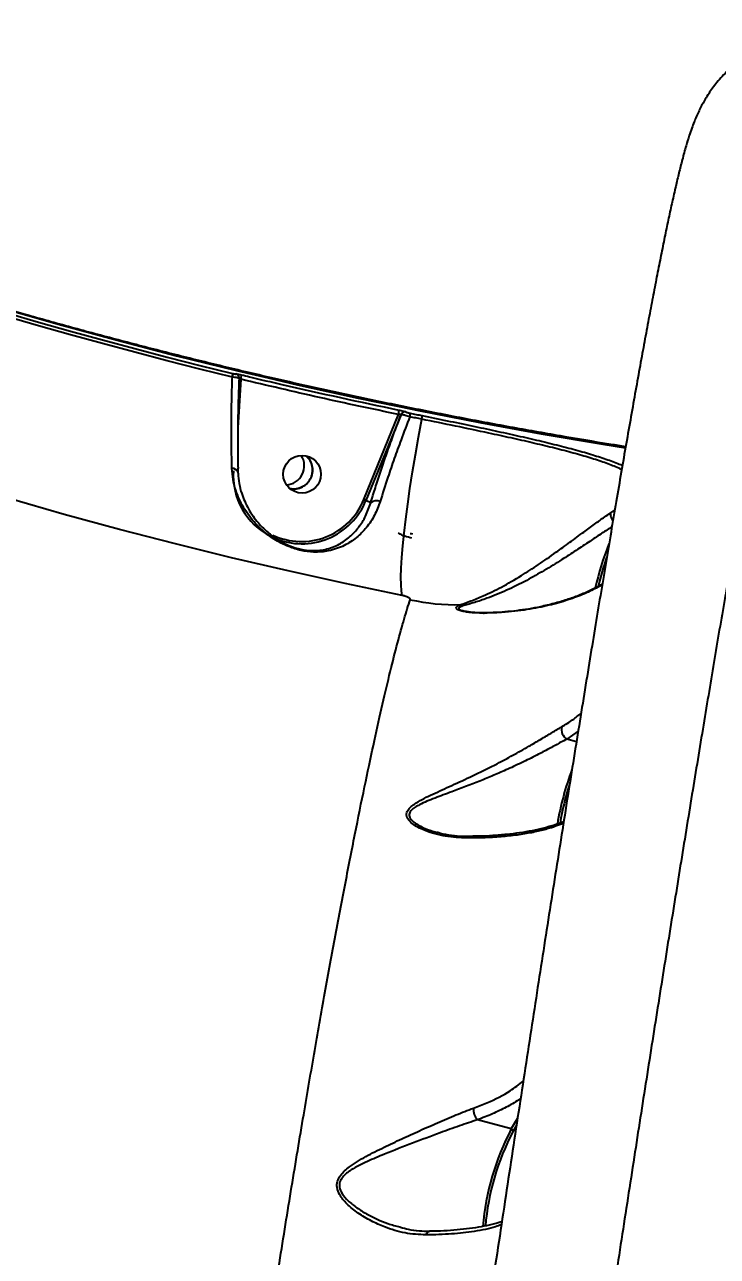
# Model space of a CAD drawing. Header units: millimetres. Extents: x -4153 to 4002, y -5023 to 3197.
# Drawn here: x 325.2 to 489.7, y -1883.7 to -1591.1 of the extents above; entities that cross this region are included whole.
import ezdxf

# ---------------------------------------------------------------- set-up
doc = ezdxf.new("R2010")
doc.units = ezdxf.units.MM
for name, color, linetype in [('DIKOM_ОБЪЕКТ', 7, 'Continuous'), ('DIKOM_РАЗМЕР_ЗОНА', 7, 'Continuous'), ('DIKOM_РАЗМЕР_ОБЪЕКТА', 7, 'Continuous')]:
    doc.layers.add(name, color=color, linetype=linetype)
doc.styles.add('style1', font='arialbd.ttf', dxfattribs={"width": 0.8})
doc.dimstyles.new('1-50', dxfattribs={"dimtxt": 300, "dimasz": 200, "dimexe": 100, "dimexo": 0, "dimgap": 100, "dimtad": 1, "dimtxsty": 'style1', "dimcen": 200, "dimclrd": 7, "dimclre": 7, "dimclrt": 7, "dimadec": 1, "dimazin": 2, "dimtfac": 1, "dimtmove": 0, "dimatfit": 2, "dimfxl": 0, "dimlwd": 25, "dimlwe": 18, "dimarcsym": 0})

# ---------------------------------------------------------------- blocks, each defined once
blk = doc.blocks.new('*D9')
at = {"layer": 'Defpoints', "color": 0, "transparency": 16777216}
for p in [(2370.19, 1747.32), (-2106.31, -2974.61), (1195.51, -2974.61)]:
    blk.add_point(p, dxfattribs=at)
at = {"layer": 'DIKOM_РАЗМЕР_ОБЪЕКТА', "color": 7, "lineweight": 18, "transparency": 16777216}
for p, q in [((2370.19, 1747.32), (-2206.31, 1747.32)), ((1195.51, -2974.61), (-2206.31, -2974.61))]:
    blk.add_line(p, q, dxfattribs=at)
at = {"layer": 'DIKOM_РАЗМЕР_ОБЪЕКТА', "color": 7, "lineweight": 25, "transparency": 16777216}
blk.add_line((-2106.31, 1547.32), (-2106.31, -2774.61), dxfattribs=at)
at = {"layer": 'DIKOM_РАЗМЕР_ОБЪЕКТА', "color": 7, "transparency": 16777216}
for points in [[(-2139.64, 1547.32), (-2072.98, 1547.32), (-2106.31, 1747.32)], [(-2139.64, -2774.61), (-2072.98, -2774.61), (-2106.31, -2974.61)]]:
    blk.add_solid(points, dxfattribs=at)
at = {"layer": 'DIKOM_РАЗМЕР_ОБЪЕКТА', "color": 7, "transparency": 16777216, "insert": (-2359.48, -612.26), "char_height": 300, "attachment_point": 5, "rotation": 90, "style": 'style1'}
blk.add_mtext('{\\fArial|b0|i0|c204|p34;4700}', dxfattribs=at)
blk = doc.blocks.new('*D10')
at = {"layer": 'Defpoints', "color": 0, "transparency": 16777216}
for p in [(4001.69, -909.96), (-3216.31, -1859.46), (4001.69, -4923)]:
    blk.add_point(p, dxfattribs=at)
at = {"layer": 'DIKOM_РАЗМЕР_ЗОНА', "color": 7, "lineweight": 18, "transparency": 16777216}
for p, q in [((4001.69, -909.96), (4001.69, -5023)), ((-3216.31, -1859.46), (-3216.31, -5023))]:
    blk.add_line(p, q, dxfattribs=at)
at = {"layer": 'DIKOM_РАЗМЕР_ЗОНА', "color": 7, "lineweight": 25, "transparency": 16777216}
blk.add_line((-3016.31, -4923), (3801.69, -4923), dxfattribs=at)
at = {"layer": 'DIKOM_РАЗМЕР_ЗОНА', "color": 7, "transparency": 16777216}
for points in [[(-3016.31, -4889.67), (-3016.31, -4956.33), (-3216.31, -4923)], [(3801.69, -4889.67), (3801.69, -4956.33), (4001.69, -4923)]]:
    blk.add_solid(points, dxfattribs=at)
at = {"layer": 'DIKOM_РАЗМЕР_ЗОНА', "color": 7, "transparency": 16777216, "insert": (392.69, -4669.83), "char_height": 300, "attachment_point": 5, "style": 'style1'}
blk.add_mtext('{\\fArial|b0|i0|c204|p34;7200}', dxfattribs=at)
blk = doc.blocks.new('*D11')
at = {"layer": 'Defpoints', "color": 0, "transparency": 16777216}
for p in [(2631.36, 3197.31), (-3702.81, -4429.79), (2071.05, -4429.79)]:
    blk.add_point(p, dxfattribs=at)
at = {"layer": 'DIKOM_РАЗМЕР_ЗОНА', "color": 7, "lineweight": 18, "transparency": 16777216}
for p, q in [((2631.36, 3197.31), (-3802.81, 3197.31)), ((2071.05, -4429.79), (-3802.81, -4429.79))]:
    blk.add_line(p, q, dxfattribs=at)
at = {"layer": 'DIKOM_РАЗМЕР_ЗОНА', "color": 7, "lineweight": 25, "transparency": 16777216}
blk.add_line((-3702.81, 2997.31), (-3702.81, -4229.79), dxfattribs=at)
at = {"layer": 'DIKOM_РАЗМЕР_ЗОНА', "color": 7, "transparency": 16777216}
for points in [[(-3736.14, 2997.31), (-3669.48, 2997.31), (-3702.81, 3197.31)], [(-3736.14, -4229.79), (-3669.48, -4229.79), (-3702.81, -4429.79)]]:
    blk.add_solid(points, dxfattribs=at)
at = {"layer": 'DIKOM_РАЗМЕР_ЗОНА', "color": 7, "transparency": 16777216, "insert": (-3955.98, -616.24), "char_height": 300, "attachment_point": 5, "rotation": 90, "style": 'style1'}
blk.add_mtext('{\\fArial|b0|i0|c204|p34;7600}', dxfattribs=at)
blk = doc.blocks.new('*D12')
at = {"layer": 'Defpoints', "color": 0, "transparency": 16777216}
for p in [(-1688.31, 690.56), (2486.69, 690.56), (-1688.31, -3442.2)]:
    blk.add_point(p, dxfattribs=at)
at = {"layer": 'DIKOM_РАЗМЕР_ОБЪЕКТА', "color": 7, "lineweight": 18, "transparency": 16777216}
for p, q in [((-1688.31, 690.56), (-1688.31, -3542.2)), ((2486.69, 690.56), (2486.69, -3542.2))]:
    blk.add_line(p, q, dxfattribs=at)
at = {"layer": 'DIKOM_РАЗМЕР_ОБЪЕКТА', "color": 7, "lineweight": 25, "transparency": 16777216}
blk.add_line((2286.69, -3442.2), (-1488.31, -3442.2), dxfattribs=at)
at = {"layer": 'DIKOM_РАЗМЕР_ОБЪЕКТА', "color": 7, "transparency": 16777216}
for points in [[(-1488.31, -3408.87), (-1488.31, -3475.54), (-1688.31, -3442.2)], [(2286.69, -3408.87), (2286.69, -3475.54), (2486.69, -3442.2)]]:
    blk.add_solid(points, dxfattribs=at)
at = {"layer": 'DIKOM_РАЗМЕР_ОБЪЕКТА', "color": 7, "transparency": 16777216, "insert": (399.19, -3189.03), "char_height": 300, "attachment_point": 5, "style": 'style1'}
blk.add_mtext('{\\fArial|b0|i0|c204|p34;4175}', dxfattribs=at)

msp = doc.modelspace()

# ---------------------------------------------------------------- linework, layer by layer
at = {"layer": 'DIKOM_ОБЪЕКТ', "color": 7, "linetype": 'Continuous'}
for p, q in [((375.366, -1674.04), (375.363, -1674.037)), ((376.528, -1675.275), (375.817, -1686.836)), ((376.111, -1675.061), (376.104, -1675.054)), ((405.726, -1703.854), (413.973, -1683.654)), ((414.577, -1683.666), (406.246, -1704.072)), ((414.579, -1683.668), (414.577, -1683.666)), ((415.702, -1683.064), (415.705, -1683.066)), ((375.917, -1697.391), (375.893, -1696.344)), ((407.376, -1704.646), (406.246, -1704.072)), ((464.347, -1707.021), (465.187, -1706.448)), ((429.26, -1730.266), (429.492, -1730.329)), ((456.624, -1758.881), (453.931, -1760.774)), ((456.219, -1761.398), (453.931, -1760.774)), ((430.131, -1783.891), (430.095, -1783.893)), ((440.736, -1853.401), (432.734, -1851.218)), ((440.736, -1853.401), (442.223, -1850.899)), ((441.966, -1852.584), (441.167, -1853.927)), ((414.298, -1876.677), (414.459, -1876.723))]:
    msp.add_line(p, q, dxfattribs=at)
at = {"layer": 'DIKOM_ОБЪЕКТ', "color": 7, "linetype": 'Continuous', "flags": 128}
for points in [[(467.836, -1691.681), (462.547, -1690.823), (447.942, -1688.331), (433.385, -1685.668), (418.883, -1682.834), (404.448, -1679.833), (390.087, -1676.665), (375.812, -1673.333), (361.63, -1669.84), (347.552, -1666.187), (333.586, -1662.377), (319.742, -1658.412), (306.028, -1654.296), (292.454, -1650.03), (279.029, -1645.617), (265.761, -1641.061), (252.66, -1636.364), (241.993, -1632.39)], [(249.425, -1635.172), (251.991, -1636.116), (265.132, -1640.827), (278.44, -1645.397), (291.906, -1649.823), (305.52, -1654.102), (319.275, -1658.231), (333.161, -1662.208), (347.169, -1666.029), (361.29, -1669.693), (375.515, -1673.197), (389.834, -1676.539), (404.237, -1679.716), (418.716, -1682.726), (433.261, -1685.568), (447.863, -1688.24), (462.511, -1690.739), (467.849, -1691.605)], [(374.517, -1674.779), (366.762, -1672.864), (359.037, -1670.901), (351.345, -1668.889), (343.688, -1666.829), (336.067, -1664.721), (328.483, -1662.566), (320.938, -1660.363), (313.434, -1658.114)], [(313.443, -1657.24), (320.952, -1659.491), (328.503, -1661.695), (336.092, -1663.852), (343.719, -1665.961), (351.382, -1668.023), (359.079, -1670.036), (366.809, -1672.001), (374.57, -1673.917)], [(414.861, -1726.656), (414.669, -1725.563), (414.563, -1724.105), (414.54, -1722.294), (414.603, -1720.145), (414.751, -1717.672), (414.982, -1714.897), (415.294, -1711.84), (415.686, -1708.525), (416.154, -1704.979), (416.694, -1701.228), (417.303, -1697.302), (417.975, -1693.231), (418.706, -1689.048), (419.489, -1684.784)], [(419.489, -1684.784), (419.134, -1684.712), (418.779, -1684.64), (418.425, -1684.568), (418.07, -1684.496), (417.715, -1684.424), (417.361, -1684.351), (417.006, -1684.279), (416.651, -1684.207)], [(416.734, -1683.352), (417.089, -1683.424), (417.444, -1683.497), (417.799, -1683.569), (418.154, -1683.641), (418.509, -1683.713), (418.864, -1683.785), (419.219, -1683.857), (419.574, -1683.929)], [(414.861, -1726.656), (401.278, -1723.825), (387.767, -1720.839), (374.334, -1717.701), (360.99, -1714.411), (347.742, -1710.972), (334.599, -1707.387), (321.57, -1703.657), (308.663, -1699.785), (295.886, -1695.773), (283.248, -1691.625), (274.114, -1688.512)], [(375.886, -1697.6), (375.903, -1697.407), (375.901, -1697.392)]]:
    msp.add_lwpolyline(points, dxfattribs=at)
at = {"layer": 'DIKOM_ОБЪЕКТ', "color": 7, "linetype": 'Continuous'}
msp.add_circle((391.071, -1697.866), 4.471, dxfattribs=at)
for centre, radius, start, end in [((373.03, -1674.255), 1.576, 340.60489, 12.39836), ((375.129, -1674.991), 0.982, 49.97044, 76.24262), ((375.134, -1674.99), 0.978, 49.82841, 76.30501), ((375.126, -1674.991), 0.984, 31.02736, 49.83438), ((374.297, -1674.488), 2.366, 340.57139, 5.87808), ((411.664, -1682.938), 2.417, 342.75516, 7.6282), ((415.505, -1684.049), 1.005, 78.69558, 157.59288), ((415.508, -1684.051), 1.005, 78.69558, 157.59288), ((414.186, -1683.536), 2.555, 344.78007, 4.13421), ((416.908, -1684.095), 2.672, 345.06321, 3.56307), ((387.09, -1695.877), 4.519, 272.85927, 33.25343), ((374.453, -1698.03), 1.583, 23.75942, 90.9164), ((391.064, -1698.076), 16.341, 176.31434, 242.92522), ((390.94, -1697.908), 15.937, 244.64467, 338.09086), ((390.994, -1697.936), 16.439, 246.85952, 338.08379), ((399.609, -1719.206), 16.526, 66.32134, 68.2748), ((408.736, -1706.153), 2.03, 64.51466, 132.08262), ((466.991, -1706.87), 1.853, 166.83925, 189.02069), ((419.134, -1703.228), 9, 254.74049, 257.96729), ((529.363, -1740.477), 70.432, 158.2963, 167.19914), ((531.635, -1741.132), 72.195, 160.86726, 166.67788), ((427.71, -1677.888), 50.965, 257.56768, 271.1688), ((428.601, -1730.547), 1.711, 60.06982, 85.00153), ((455.278, -1758.515), 2.63, 165.10252, 239.18876), ((522.924, -1793.073), 72.269, 159.69021, 170.33433), ((521.054, -1792.592), 69.741, 162.47401, 170.22076), ((430.236, -1784.636), 0.756, 100.79268, 150.10651), ((435.214, -1848.8), 3.464, 174.05915, 224.28017), ((495.802, -1882.086), 62.09, 152.48459, 174.88431), ((494.465, -1881.706), 60.103, 152.47155, 175.04196), ((440.619, -1853.936), 0.548, 0.89628, 77.72773), ((421.542, -1878.774), 1.084, 103.13291, 169.5686)]:
    msp.add_arc(centre, radius, start, end, dxfattribs=at)
for points, knots in [([(519.743, -1594.233), (519.643, -1594.206), (518.538, -1593.905), (516.369, -1593.634), (513.302, -1593.442), (510.288, -1593.59), (507.372, -1594.015), (504.58, -1594.703), (501.943, -1595.622), (499.485, -1596.735), (497.231, -1598.004), (495.198, -1599.381), (493.394, -1600.82), (491.814, -1602.279), (490.445, -1603.725), (489.263, -1605.136), (488.243, -1606.501), (487.357, -1607.821), (486.581, -1609.105), (485.888, -1610.366), (485.261, -1611.627), (484.676, -1612.915), (484.114, -1614.28), (483.542, -1615.802), (482.911, -1617.658), (482.161, -1620.1), (481.366, -1622.988), (480.552, -1626.208), (479.762, -1629.526), (478.956, -1633.085), (478.118, -1636.94), (477.268, -1640.992), (476.398, -1645.27), (475.497, -1649.806), (474.568, -1654.6), (473.606, -1659.658), (472.612, -1664.985), (471.584, -1670.586), (470.524, -1676.447), (469.432, -1682.571), (468.308, -1688.955), (467.15, -1695.613), (465.958, -1702.538), (464.736, -1709.708), (463.489, -1717.101), (462.215, -1724.711), (460.914, -1732.56), (459.583, -1740.657), (458.22, -1749.005), (456.832, -1757.577), (455.417, -1766.374), (453.975, -1775.398), (452.507, -1784.638), (451.019, -1794.072), (449.509, -1803.698), (447.978, -1813.518), (446.423, -1823.545), (444.848, -1833.75), (443.259, -1844.105), (441.657, -1854.594), (440.039, -1865.246), (438.403, -1876.063), (436.75, -1887.049), (435.084, -1898.167), (433.406, -1909.421), (431.715, -1920.813), (430.011, -1932.339), (428.301, -1943.963), (426.584, -1955.675), (424.862, -1967.469), (423.134, -1979.365), (421.4, -1991.344), (419.663, -2003.386), (417.927, -2015.478), (416.194, -2027.595), (414.463, -2039.748), (412.732, -2051.949), (410.997, -2064.221), (409.261, -2076.556), (407.524, -2088.938), (405.791, -2101.351), (404.062, -2113.777), (402.341, -2126.199), (400.63, -2138.598), (398.93, -2150.958), (397.246, -2163.263), (395.578, -2175.495), (393.928, -2187.643), (392.296, -2199.717), (390.676, -2211.749), (389.066, -2223.76), (387.466, -2235.745), (385.883, -2247.665), (384.319, -2259.486), (382.78, -2271.174), (381.268, -2282.715), (379.777, -2294.144), (378.308, -2305.467), (376.86, -2316.682), (375.438, -2327.759), (374.04, -2338.701), (372.667, -2349.511), (371.321, -2360.173), (370.004, -2370.663), (368.716, -2380.987), (367.456, -2391.154), (366.224, -2401.167), (365.023, -2410.99), (363.858, -2420.588), (362.733, -2429.943), (361.64, -2439.093), (360.58, -2448.047), (359.553, -2456.805), (358.562, -2465.337), (357.607, -2473.643), (356.688, -2481.725), (355.805, -2489.588), (354.962, -2497.193), (354.158, -2504.546), (353.394, -2511.648), (352.666, -2518.517), (351.978, -2525.133), (351.332, -2531.475), (350.73, -2537.517), (350.169, -2543.295), (349.648, -2548.817), (349.166, -2554.09), (348.728, -2559.089), (348.331, -2563.819), (347.976, -2568.285), (347.664, -2572.496), (347.396, -2576.447), (347.171, -2580.151), (346.991, -2583.635), (346.857, -2586.95), (346.776, -2590.181), (346.766, -2593.148), (346.835, -2595.722), (346.965, -2597.79), (347.131, -2599.491), (347.333, -2601), (347.588, -2602.477), (347.907, -2603.956), (348.302, -2605.466), (348.794, -2607.032), (349.403, -2608.671), (350.157, -2610.393), (351.086, -2612.2), (352.218, -2614.077), (353.579, -2615.997), (355.184, -2617.917), (357.037, -2619.788), (359.126, -2621.554), (361.43, -2623.165), (363.92, -2624.578), (366.652, -2625.801), (369.592, -2626.783), (372.686, -2627.429), (374.773, -2627.73), (375.811, -2627.745), (375.816, -2627.745)], [0, 0, 0, 0, 0.0002068, 0.0022859, 0.0043255, 0.0063291, 0.0082991, 0.0102375, 0.0121445, 0.01402, 0.0158618, 0.0176689, 0.0194433, 0.0211942, 0.0229404, 0.0247066, 0.0265241, 0.028437, 0.0304972, 0.0327683, 0.0353291, 0.0382847, 0.0417845, 0.0460631, 0.0515451, 0.0592114, 0.069614, 0.0785633, 0.0869794, 0.0958943, 0.1044128, 0.1126702, 0.1208346, 0.1289274, 0.1369531, 0.1449342, 0.1528884, 0.1608304, 0.1687736, 0.1766468, 0.1845237, 0.1924241, 0.2003317, 0.2082242, 0.216082, 0.2238874, 0.2316743, 0.2395262, 0.247365, 0.2551983, 0.2630343, 0.2708778, 0.2787369, 0.2865839, 0.294391, 0.3022286, 0.3100818, 0.3179347, 0.3257677, 0.3335657, 0.3413396, 0.3491774, 0.3570017, 0.3648203, 0.3726407, 0.3804684, 0.3883107, 0.3961611, 0.40396, 0.4117712, 0.4195921, 0.4274155, 0.4352317, 0.4430333, 0.4508234, 0.4585757, 0.4663477, 0.474148, 0.4819713, 0.4898124, 0.4976657, 0.5055255, 0.513386, 0.5212397, 0.5290815, 0.5369056, 0.5447071, 0.5524808, 0.5602277, 0.5679864, 0.575795, 0.583633, 0.5914843, 0.5993297, 0.6071499, 0.6149291, 0.6226956, 0.6305121, 0.6383192, 0.6461247, 0.6539351, 0.6617562, 0.6695969, 0.6774227, 0.6852283, 0.6930752, 0.7009431, 0.7088107, 0.716652, 0.7244475, 0.7322155, 0.740057, 0.7478882, 0.7557171, 0.7635504, 0.7713943, 0.7792567, 0.7871445, 0.7949593, 0.80282, 0.8107088, 0.8186081, 0.826497, 0.8343564, 0.8421527, 0.8500779, 0.8580074, 0.865951, 0.8739223, 0.8819369, 0.8900141, 0.8981756, 0.9063666, 0.9147325, 0.9233441, 0.9323628, 0.9422165, 0.950345, 0.9561241, 0.9601714, 0.9635623, 0.9664335, 0.9689245, 0.9711412, 0.9731649, 0.9750615, 0.9768847, 0.9786787, 0.9804716, 0.9822831, 0.9841265, 0.9860027, 0.9879053, 0.9898257, 0.9917568, 0.9936938, 0.9958294, 0.9979294, 0.9999886, 1, 1, 1, 1]), ([(519.721, -1594.321), (519.656, -1594.278), (519.414, -1594.119), (518.853, -1594.761), (518.037, -1596.292), (517.075, -1598.844), (515.987, -1602.316), (514.785, -1606.684), (513.471, -1611.91), (512.052, -1617.951), (510.521, -1624.842), (508.863, -1632.647), (507.077, -1641.391), (505.165, -1651.082), (503.148, -1661.614), (501.049, -1672.86), (498.875, -1684.781), (496.633, -1697.328), (494.307, -1710.589), (491.876, -1724.672), (489.343, -1739.586), (486.709, -1755.326), (484.002, -1771.714), (481.257, -1788.551), (478.479, -1805.792), (475.674, -1823.391), (472.821, -1841.484), (469.897, -1860.215), (466.905, -1879.576), (463.849, -1899.548), (460.764, -1919.906), (457.685, -1940.412), (454.618, -1961.027), (451.567, -1981.71), (448.511, -2002.616), (445.425, -2023.907), (442.313, -2045.56), (439.184, -2067.545), (436.071, -2089.609), (432.855, -2112.619), (429.545, -2136.542), (426.152, -2161.319), (422.788, -2186.158), (419.46, -2210.996), (416.177, -2235.77), (413.135, -2258.999), (410.325, -2280.682), (407.739, -2300.85), (405.222, -2320.69), (402.755, -2340.351), (400.346, -2359.788), (398, -2378.96), (395.744, -2397.644), (393.606, -2415.616), (391.584, -2432.865), (389.678, -2449.389), (387.871, -2465.332), (386.151, -2480.809), (384.524, -2495.772), (382.996, -2510.178), (381.585, -2523.859), (380.307, -2536.668), (379.16, -2548.604), (378.142, -2559.679), (377.244, -2569.978), (376.462, -2579.572), (375.799, -2588.413), (375.262, -2596.464), (374.855, -2603.628), (374.58, -2609.827), (374.436, -2615.078), (374.417, -2619.408), (374.525, -2622.854), (374.76, -2625.454), (375.139, -2627.07), (375.498, -2627.792), (375.764, -2627.675), (375.818, -2627.652)], [0, 0, 0, 0, 0.00477589, 0.01798216, 0.03156732, 0.04516508, 0.0587629, 0.07234815, 0.08557467, 0.09881268, 0.11205062, 0.12527709, 0.13888913, 0.15251366, 0.16613822, 0.17975025, 0.19297784, 0.20621698, 0.21945612, 0.23268377, 0.24629607, 0.25992092, 0.27354569, 0.28715804, 0.30036858, 0.31359053, 0.32681244, 0.34002296, 0.35361602, 0.36722167, 0.3808271, 0.39442029, 0.407632, 0.42085513, 0.43407829, 0.44728998, 0.46088525, 0.47449293, 0.48810085, 0.50169606, 0.51697887, 0.53227042, 0.54755321, 0.56316597, 0.57878832, 0.59440111, 0.60763002, 0.62087044, 0.63411086, 0.64733981, 0.66095315, 0.67457902, 0.68820501, 0.70181837, 0.71502469, 0.72824231, 0.74145996, 0.75466617, 0.76825479, 0.78185573, 0.79545669, 0.80904521, 0.82227318, 0.83551259, 0.84875203, 0.86197992, 0.87559401, 0.88922063, 0.90284734, 0.9164615, 0.92968489, 0.94291976, 0.95615454, 0.96937777, 0.9829873, 0.99660926, 1, 1, 1, 1]), ([(467.898, -1691.324), (466.735, -1691.142), (461.563, -1690.331), (452.408, -1688.777), (440.446, -1686.661), (428.536, -1684.428), (416.685, -1682.091), (404.906, -1679.649), (393.208, -1677.105), (381.601, -1674.464), (370.095, -1671.727), (358.7, -1668.899), (347.426, -1665.983), (336.287, -1662.981), (325.998, -1660.11), (319.484, -1658.202), (316.589, -1657.355)], [0, 0, 0, 0, 0.0222911, 0.0991615, 0.176001, 0.2528014, 0.3295416, 0.4062052, 0.4827813, 0.5592485, 0.635595, 0.7118028, 0.7878562, 0.8637413, 0.9394407, 1, 1, 1, 1]), ([(374.427, -1696.447), (374.395, -1695.237), (374.33, -1692.815), (374.291, -1688.932), (374.297, -1684.883), (374.352, -1680.797), (374.432, -1677.412), (374.496, -1675.436), (374.517, -1674.779)], [0, 0, 0, 0, 0.18279, 0.36559234, 0.55374674, 0.74189763, 0.91419441, 1, 1, 1, 1]), ([(376.104, -1675.054), (376.107, -1675.052), (376.114, -1675.046), (375.926, -1675.008), (375.595, -1674.949), (375.148, -1674.875), (374.728, -1674.811), (374.517, -1674.779)], [0, 0, 0, 0, 0.13135224, 0.37771586, 0.52330909, 0.76008923, 1, 1, 1, 1]), ([(374.57, -1673.917), (374.572, -1673.917), (374.678, -1673.941), (374.884, -1673.991), (375.107, -1674.033), (375.274, -1674.059), (375.377, -1674.066), (375.37, -1674.048), (375.366, -1674.04)], [0, 0, 0, 0, 0.0044274, 0.2199287, 0.4355714, 0.5683002, 0.7938473, 1, 1, 1, 1]), ([(375.363, -1674.037), (375.357, -1674.028), (375.341, -1674.005), (375.46, -1674.004), (375.745, -1674.047), (376.157, -1674.129), (376.486, -1674.207), (376.651, -1674.246)], [0, 0, 0, 0, 0.1342482, 0.3469501, 0.5632174, 0.7817228, 1, 1, 1, 1]), ([(376.11, -1675.055), (376.116, -1675.012), (376.138, -1674.869), (376.065, -1674.641), (375.94, -1674.418), (375.829, -1674.291), (375.769, -1674.247), (375.764, -1674.243)], [0, 0, 0, 0, 0.13849525, 0.46602446, 0.74042301, 0.97800456, 1, 1, 1, 1]), ([(376.111, -1675.061), (376.037, -1677.12), (375.911, -1680.632), (375.82, -1685.466), (375.788, -1689.634), (375.8, -1693.343), (375.847, -1695.58), (375.867, -1696.519)], [0, 0, 0, 0, 0.2731957, 0.4657338, 0.6582674, 0.8564203, 1, 1, 1, 1]), ([(376.528, -1675.275), (376.475, -1675.242), (376.37, -1675.177), (376.235, -1675.099), (376.142, -1675.052), (376.104, -1675.04), (376.106, -1675.049), (376.107, -1675.051)], [0, 0, 0, 0, 0.2507839, 0.4936, 0.7241683, 0.9440398, 1, 1, 1, 1]), ([(413.973, -1683.654), (407.713, -1682.343), (395.193, -1679.721), (382.751, -1676.757), (376.528, -1675.275)], [0, 0, 0, 0, 0.4999172, 1, 1, 1, 1]), ([(376.651, -1674.246), (377.293, -1674.402), (380.504, -1675.18), (392.936, -1678.134), (404.791, -1680.65), (414.06, -1682.617)], [0, 0, 0, 0, 0.0517123, 0.2585522, 1, 1, 1, 1]), ([(407.376, -1704.646), (407.732, -1703.474), (408.444, -1701.131), (409.666, -1697.376), (410.997, -1693.461), (412.617, -1688.888), (413.859, -1685.584), (414.579, -1683.668)], [0, 0, 0, 0, 0.1825585, 0.3651243, 0.5530317, 0.740941, 1, 1, 1, 1]), ([(416.651, -1684.207), (415.951, -1686.035), (414.661, -1689.402), (412.943, -1694.182), (411.229, -1699.155), (410.206, -1702.418), (409.61, -1704.32)], [0, 0, 0, 0, 0.2580836, 0.4750095, 0.6940719, 1, 1, 1, 1]), ([(414.577, -1683.666), (414.571, -1683.66), (414.558, -1683.645), (414.479, -1683.63), (414.34, -1683.626), (414.163, -1683.633), (414.037, -1683.647), (413.973, -1683.654)], [0, 0, 0, 0, 0.1277581, 0.330921, 0.5437754, 0.7681407, 1, 1, 1, 1]), ([(414.06, -1682.617), (414.23, -1682.653), (414.569, -1682.725), (415.045, -1682.841), (415.421, -1682.946), (415.638, -1683.022), (415.685, -1683.052), (415.702, -1683.064)], [0, 0, 0, 0, 0.2182871, 0.4367921, 0.6529992, 0.865738, 1, 1, 1, 1]), ([(416.651, -1684.207), (416.477, -1684.155), (416.087, -1684.04), (415.596, -1683.904), (415.146, -1683.786), (414.792, -1683.701), (414.625, -1683.67), (414.585, -1683.669), (414.579, -1683.668)], [0, 0, 0, 0, 0.1805415, 0.402927, 0.5310186, 0.7496297, 0.9664105, 1, 1, 1, 1]), ([(415.705, -1683.066), (415.707, -1683.068), (415.723, -1683.081), (415.798, -1683.114), (415.971, -1683.169), (416.196, -1683.229), (416.445, -1683.29), (416.645, -1683.333), (416.734, -1683.352)], [0, 0, 0, 0, 0.034021, 0.2522423, 0.4705403, 0.5979065, 0.8193001, 1, 1, 1, 1]), ([(466.95, -1696.78), (466.486, -1696.557), (465.218, -1695.949), (462.539, -1694.963), (458.993, -1693.819), (454.97, -1692.677), (450.552, -1691.536), (445.777, -1690.391), (440.722, -1689.243), (434.649, -1687.92), (427.519, -1686.417), (422.166, -1685.328), (419.489, -1684.784)], [0, 0, 0, 0, 0.0550954, 0.1503388, 0.245563, 0.3410895, 0.4363087, 0.5315179, 0.6270311, 0.7222372, 0.8611172, 1, 1, 1, 1]), ([(419.574, -1683.929), (421.551, -1684.331), (425.504, -1685.134), (431.323, -1686.345), (436.934, -1687.538), (442.275, -1688.712), (447.383, -1689.883), (452.181, -1691.051), (456.609, -1692.217), (460.632, -1693.382), (464.093, -1694.552), (466.262, -1695.346), (467.096, -1695.755), (467.125, -1695.769)], [0, 0, 0, 0, 0.1039985, 0.2079928, 0.3063969, 0.4051155, 0.5035196, 0.6020018, 0.7007962, 0.7992814, 0.8977145, 0.9964657, 1, 1, 1, 1]), ([(391.964, -1693.515), (392.184, -1693.693), (392.796, -1694.185), (393.385, -1695.377), (393.648, -1696.877), (393.382, -1698.397), (392.637, -1699.741), (391.488, -1700.774), (390.078, -1701.338), (388.847, -1701.48), (388.192, -1701.26), (388.012, -1701.199)], [0, 0, 0, 0, 0.0708421, 0.1967692, 0.3227016, 0.4486233, 0.5745399, 0.7004674, 0.8263924, 0.9523356, 1, 1, 1, 1]), ([(388.038, -1701.232), (388.114, -1701.261), (388.656, -1701.472), (389.789, -1701.386), (391.229, -1700.927), (392.442, -1699.969), (393.273, -1698.676), (393.637, -1697.177), (393.476, -1695.659), (392.916, -1694.356), (392.266, -1693.769), (391.989, -1693.519)], [0, 0, 0, 0, 0.02067409, 0.14718143, 0.27369146, 0.40022052, 0.52673941, 0.65324048, 0.77975367, 0.90627168, 1, 1, 1, 1]), ([(409.61, -1704.32), (409.195, -1705.45), (408.352, -1707.742), (406.406, -1710.599), (404.018, -1713.019), (401.589, -1714.606), (399.304, -1715.573), (397.483, -1716.072), (395.634, -1716.332), (393.516, -1716.383), (390.868, -1716.052), (388.224, -1715.226), (386.093, -1714.244), (384.012, -1713.037), (381.803, -1711.376), (379.298, -1708.891), (376.99, -1705.699), (375.446, -1702.254), (374.628, -1699.119), (374.495, -1697.342), (374.427, -1696.447)], [0, 0, 0, 0, 0.0717884, 0.1456296, 0.2211684, 0.2985175, 0.3406367, 0.3832939, 0.4161002, 0.449613, 0.4986463, 0.5477915, 0.5804502, 0.6139717, 0.6704373, 0.7283175, 0.8119536, 0.8980735, 0.9486868, 1, 1, 1, 1]), ([(375.886, -1697.6), (375.951, -1698.423), (376.081, -1700.081), (376.826, -1702.957), (378.23, -1706.164), (380.303, -1709.108), (382.597, -1711.442), (384.575, -1712.971), (386.479, -1714.104), (388.386, -1715.007), (390.801, -1715.773), (393.174, -1716.055), (395.049, -1715.986), (396.684, -1715.726), (398.302, -1715.238), (400.303, -1714.318), (402.448, -1712.815), (404.531, -1710.562), (406.256, -1707.875), (407, -1705.73), (407.376, -1704.646)], [0, 0, 0, 0, 0.0515533, 0.1037764, 0.189072, 0.2766033, 0.3332128, 0.3909235, 0.422552, 0.4549598, 0.5012665, 0.5475079, 0.579173, 0.6117656, 0.6537274, 0.6963009, 0.7731203, 0.8516221, 0.924965, 1, 1, 1, 1]), ([(428.75, -1728.842), (429.526, -1728.563), (431.098, -1727.997), (434.404, -1726.668), (438.4, -1724.726), (442.833, -1722.165), (447.192, -1719.339), (451.059, -1716.641), (454.682, -1714.007), (457.754, -1711.737), (460.53, -1709.697), (462.672, -1708.158), (463.881, -1707.338), (464.347, -1707.021)], [0, 0, 0, 0, 0.0889114, 0.1801263, 0.3049798, 0.4334591, 0.5379118, 0.6451618, 0.7294076, 0.8158753, 0.8847858, 0.9555205, 1, 1, 1, 1]), ([(464.347, -1707.021), (464.34, -1707.051), (464.295, -1707.232), (464.281, -1707.63), (464.432, -1708.225), (464.646, -1708.699), (464.829, -1708.911), (464.866, -1708.954)], [0, 0, 0, 0, 0.0531744, 0.3303569, 0.6268004, 0.9231971, 1, 1, 1, 1]), ([(417.163, -1713.024), (416.029, -1712.783), (414.85, -1712.533), (413.972, -1711.775), (413.939, -1711.746)], [0, 0, 0, 0, 0.9617785, 1, 1, 1, 1]), ([(464.625, -1710.373), (464.532, -1710.431), (463.706, -1710.948), (461.958, -1712.096), (459.21, -1713.921), (456.103, -1715.985), (452.483, -1718.331), (448.539, -1720.763), (444.128, -1723.262), (439.532, -1725.546), (435.421, -1727.223), (431.955, -1728.359), (430.293, -1728.827), (429.454, -1729.064)], [0, 0, 0, 0, 0.0090061, 0.0792137, 0.1514083, 0.2380215, 0.3269429, 0.4357971, 0.547477, 0.6791998, 0.8144072, 0.9063733, 1, 1, 1, 1]), ([(462.316, -1724.123), (461.384, -1724.642), (459.425, -1725.733), (455.807, -1727.217), (451.549, -1728.583), (446.617, -1729.718), (441.884, -1730.407), (437.67, -1730.76), (435.347, -1730.822), (434.185, -1730.853)], [0, 0, 0, 0, 0.1502634, 0.3158087, 0.4854993, 0.6550994, 0.8255638, 0.9128028, 1, 1, 1, 1]), ([(462.345, -1723.95), (462.159, -1724.067), (461.304, -1724.605), (459.472, -1725.519), (456.873, -1726.66), (453.988, -1727.693), (450.947, -1728.586), (447.896, -1729.312), (444.929, -1729.876), (442.109, -1730.29), (439.314, -1730.577), (436.792, -1730.749), (435.136, -1730.78), (434.463, -1730.793)], [0, 0, 0, 0, 0.03288537, 0.1509995, 0.27634391, 0.39602491, 0.51073421, 0.62142549, 0.71352096, 0.79805133, 0.87642195, 0.94976743, 1, 1, 1, 1]), ([(338.706, -2245.33), (339.373, -2239.436), (340.708, -2227.646), (342.794, -2209.48), (344.94, -2190.996), (347.225, -2171.546), (349.643, -2151.214), (352.197, -2130.043), (354.828, -2108.559), (357.532, -2086.824), (360.306, -2064.912), (363.064, -2043.535), (365.798, -2022.76), (368.501, -2002.633), (371.251, -1982.598), (374.042, -1962.733), (376.869, -1943.112), (379.729, -1923.758), (382.616, -1904.766), (385.532, -1886.129), (388.43, -1868.153), (391.24, -1851.255), (393.94, -1835.522), (396.522, -1820.937), (399.055, -1807.076), (401.526, -1794.016), (403.92, -1781.818), (406.169, -1770.813), (408.266, -1760.984), (410.211, -1752.295), (412.047, -1744.537), (413.757, -1737.798), (415.346, -1732.018), (416.274, -1729.111), (416.738, -1727.658)], [0, 0, 0, 0, 0.0283336, 0.0566671, 0.0852829, 0.1138985, 0.1455324, 0.1771904, 0.2088241, 0.2413903, 0.2739834, 0.3065488, 0.3371875, 0.3678491, 0.3984875, 0.43001, 0.461558, 0.4930803, 0.5257431, 0.5584059, 0.5915374, 0.6246693, 0.6557871, 0.6869297, 0.7180481, 0.7500731, 0.7821242, 0.8141498, 0.844705, 0.8752825, 0.9058379, 0.9372174, 0.9686204, 1, 1, 1, 1]), ([(416.738, -1727.658), (416.741, -1727.606), (416.747, -1727.499), (416.569, -1727.317), (416.283, -1727.139), (415.935, -1726.976), (415.553, -1726.837), (415.177, -1726.725), (414.962, -1726.678), (414.861, -1726.656)], [0, 0, 0, 0, 0.1944154, 0.4037305, 0.5538982, 0.6910372, 0.8350438, 0.9218922, 1, 1, 1, 1]), ([(434.185, -1730.853), (433, -1730.829), (431.345, -1730.796), (429.533, -1730.51), (428.428, -1730.239), (427.647, -1729.859), (427.612, -1729.379), (428.222, -1729.049), (428.694, -1728.864), (428.75, -1728.842)], [0, 0, 0, 0, 0.28651149, 0.40027016, 0.51630007, 0.65746327, 0.79939183, 0.9763554, 1, 1, 1, 1]), ([(429.454, -1729.064), (429.084, -1729.184), (428.416, -1729.4), (428.186, -1729.774), (428.527, -1730.088), (429.082, -1730.223), (429.26, -1730.266)], [0, 0, 0, 0, 0.3359497, 0.605402, 0.8738654, 1, 1, 1, 1]), ([(434.453, -1730.768), (434.259, -1730.777), (433.44, -1730.811), (432.167, -1730.748), (430.799, -1730.62), (429.872, -1730.463), (429.375, -1730.342), (429.261, -1730.302), (429.252, -1730.298)], [0, 0, 0, 0, 0.0918037, 0.3874064, 0.6430681, 0.8381085, 0.9870392, 1, 1, 1, 1]), ([(434.185, -1730.853), (434.203, -1730.844), (434.294, -1730.8), (434.388, -1730.797), (434.463, -1730.794)], [0, 0, 0, 0, 0.2018884, 1, 1, 1, 1]), ([(452.736, -1757.839), (453.619, -1757.306), (455.276, -1756.304), (456.663, -1755.161), (457.311, -1754.626)], [0, 0, 0, 0, 0.5321654, 1, 1, 1, 1]), ([(429.581, -1784.259), (427.88, -1784.152), (425.303, -1783.99), (422.042, -1783.165), (419.921, -1782.4), (418.183, -1781.526), (416.846, -1780.591), (415.908, -1779.468), (415.8, -1778.277), (416.454, -1777.257), (417.445, -1776.407), (418.805, -1775.534), (420.548, -1774.606), (423.375, -1773.262), (427.241, -1771.519), (432.198, -1769.224), (436.892, -1766.894), (441.169, -1764.619), (444.649, -1762.655), (447.764, -1760.824), (450.43, -1759.212), (451.984, -1758.287), (452.736, -1757.839)], [0, 0, 0, 0, 0.0866953, 0.1314014, 0.1760756, 0.2081997, 0.2409026, 0.2744216, 0.3082535, 0.3377435, 0.3650529, 0.3930369, 0.4328782, 0.4727634, 0.5545453, 0.6396958, 0.7264112, 0.7889977, 0.8528455, 0.902095, 0.952586, 1, 1, 1, 1]), ([(453.931, -1760.774), (453.468, -1761.026), (452.239, -1761.694), (449.994, -1762.921), (447.013, -1764.497), (443.619, -1766.203), (440.044, -1767.879), (436.573, -1769.4), (432.097, -1771.247), (427.375, -1773.026), (422.577, -1774.799), (419.663, -1775.971), (417.907, -1776.949), (417.009, -1777.627), (416.443, -1778.442), (416.503, -1779.124), (416.858, -1779.829), (417.543, -1780.528), (418.827, -1781.34), (420.516, -1782.122), (421.969, -1782.67), (422.967, -1782.905), (423.13, -1782.944)], [0, 0, 0, 0, 0.0335652, 0.0890812, 0.1461445, 0.2166496, 0.2886797, 0.3525681, 0.4164735, 0.5479531, 0.6303227, 0.7140616, 0.7415457, 0.7695703, 0.800008, 0.82989, 0.8355864, 0.8712181, 0.9045506, 0.9386073, 0.9899488, 1, 1, 1, 1]), ([(438.127, -2469.378), (438.773, -2464.111), (440.068, -2453.573), (442.134, -2437.021), (444.286, -2419.963), (446.55, -2402.206), (448.923, -2383.77), (451.405, -2364.666), (453.965, -2345.111), (456.574, -2325.336), (459.225, -2305.38), (461.909, -2285.287), (464.648, -2264.906), (467.462, -2244.077), (470.35, -2222.82), (473.305, -2201.163), (476.296, -2179.352), (479.287, -2157.634), (482.275, -2136.044), (485.252, -2114.615), (488.241, -2093.19), (491.266, -2071.605), (494.321, -2049.894), (497.403, -2028.094), (500.475, -2006.456), (503.504, -1985.236), (506.482, -1964.461), (509.41, -1944.151), (512.31, -1924.138), (515.206, -1904.274), (518.091, -1884.601), (520.962, -1865.161), (523.785, -1846.182), (526.708, -1826.679), (529.715, -1806.813), (532.796, -1786.665), (534.772, -1773.935), (535.759, -1767.572)], [0, 0, 0, 0, 0.0277159, 0.0554556, 0.0831952, 0.1109112, 0.1394321, 0.1679793, 0.1965264, 0.2250474, 0.2527591, 0.2804949, 0.3082304, 0.3359423, 0.364457, 0.3929981, 0.4215388, 0.4500536, 0.4777909, 0.5055523, 0.5333135, 0.5610507, 0.5895955, 0.6181662, 0.6467367, 0.6752815, 0.7029898, 0.7307223, 0.7584547, 0.7861631, 0.8146751, 0.843213, 0.871751, 0.900263, 0.9335016, 0.9667612, 1, 1, 1, 1]), ([(453.115, -1780.824), (451.896, -1781.278), (449.854, -1782.04), (446.357, -1782.868), (443.031, -1783.466), (439.337, -1783.912), (434.921, -1784.24), (431.507, -1784.252), (429.581, -1784.259)], [0, 0, 0, 0, 0.215277, 0.3608404, 0.5063912, 0.6562852, 0.8061391, 1, 1, 1, 1]), ([(453.182, -1780.397), (452.468, -1780.666), (451.017, -1781.212), (448.493, -1781.929), (445.741, -1782.556), (442.784, -1783.065), (439.673, -1783.457), (436.418, -1783.724), (433.25, -1783.875), (431.097, -1783.879), (430.132, -1783.881)], [0, 0, 0, 0, 0.1300813, 0.2643813, 0.3980031, 0.5281151, 0.6553109, 0.7798823, 0.9013856, 1, 1, 1, 1]), ([(430.096, -1783.906), (429.836, -1783.914), (428.634, -1783.95), (426.553, -1783.71), (424.478, -1783.375), (423.385, -1783.024), (423.13, -1782.942)], [0, 0, 0, 0, 0.1067057, 0.4925684, 0.8816456, 1, 1, 1, 1]), ([(431.769, -1848.441), (432.838, -1848.033), (435.974, -1846.835), (440.097, -1844.762), (442.584, -1842.82), (443.576, -1842.045)], [0, 0, 0, 0, 0.2372363, 0.6956074, 1, 1, 1, 1]), ([(442.946, -1846.161), (442.783, -1846.278), (441.741, -1847.024), (439.521, -1848.262), (436.305, -1849.862), (433.925, -1850.766), (432.734, -1851.218)], [0, 0, 0, 0, 0.057307, 0.3655463, 0.6827794, 1, 1, 1, 1]), ([(420.476, -1878.578), (418.815, -1878.482), (415.492, -1878.291), (411.143, -1876.928), (407.423, -1875.281), (404.37, -1873.47), (401.805, -1871.388), (400.025, -1869.297), (399.271, -1867.398), (399.375, -1865.787), (400.092, -1864.455), (401.124, -1863.334), (403.062, -1861.765), (406.19, -1859.878), (410.439, -1857.783), (414.716, -1855.74), (418.98, -1853.792), (423.311, -1851.876), (427.653, -1849.996), (430.398, -1848.959), (431.769, -1848.441)], [0, 0, 0, 0, 0.0831683, 0.1664504, 0.2235461, 0.2807527, 0.3376221, 0.3840075, 0.4157979, 0.442853, 0.469839, 0.4942475, 0.518724, 0.5894262, 0.6603985, 0.7270825, 0.7939466, 0.8605143, 0.9303307, 1, 1, 1, 1]), ([(432.734, -1851.218), (431.321, -1851.681), (428.447, -1852.621), (423.224, -1854.541), (417.213, -1856.803), (411.41, -1859.044), (406.529, -1861.097), (403.097, -1862.795), (400.879, -1864.463), (399.971, -1865.935), (399.864, -1867.329), (400.569, -1868.921), (402.059, -1870.571), (404.079, -1872.171), (407.212, -1874.079), (410.627, -1875.729), (413.351, -1876.433), (414.298, -1876.677)], [0, 0, 0, 0, 0.0819331, 0.1666266, 0.2842279, 0.4052597, 0.4817413, 0.559504, 0.6105013, 0.6378349, 0.6649458, 0.6977117, 0.7416301, 0.7915173, 0.8414978, 0.9448869, 1, 1, 1, 1]), ([(438.502, -1875.418), (437.922, -1875.597), (436.619, -1875.997), (434.29, -1876.514), (431.592, -1876.976), (428.673, -1877.333), (425.546, -1877.575), (423.074, -1877.698), (421.607, -1877.705), (421.297, -1877.707)], [0, 0, 0, 0, 0.1326586, 0.2979828, 0.4627925, 0.6269715, 0.7914949, 0.9559732, 1, 1, 1, 1]), ([(421.285, -1877.742), (420.501, -1877.731), (418.837, -1877.71), (416.541, -1877.378), (415.051, -1876.973), (414.426, -1876.803)], [0, 0, 0, 0, 0.3411879, 0.7238684, 1, 1, 1, 1]), ([(438.396, -1876.125), (437.946, -1876.299), (436.169, -1876.987), (432.193, -1877.742), (426.676, -1878.424), (422.557, -1878.526), (420.476, -1878.578)], [0, 0, 0, 0, 0.107496, 0.4254568, 0.7097816, 1, 1, 1, 1])]:
    msp.add_open_spline(points, degree=3, knots=knots, dxfattribs=at)

# ---------------------------------------------------------------- dimensions: what is measured, and where the dimension line sits
at = {"layer": 'DIKOM_РАЗМЕР_ЗОНА'}
dim = msp.add_linear_dim(base=(-3702.81, -4429.789), p1=(2631.356, 3197.305), p2=(2071.052, -4429.789), angle=90, text='{\\fArial|b0|i0|c204|p34;7600}', dimstyle='1-50', dxfattribs=at)
dim.commit()
dim.dimension.update_dxf_attribs({"geometry": '*D11', "text_midpoint": (-3702.81, -616.242), "dimtype": 160})
dim = msp.add_linear_dim(base=(4001.69, -4923), p1=(-3216.31, -1859.463), p2=(4001.69, -909.963), text='{\\fArial|b0|i0|c204|p34;7200}', dimstyle='1-50', dxfattribs=at)
dim.commit()
dim.dimension.update_dxf_attribs({"geometry": '*D10', "text_midpoint": (392.69, -4923), "dimtype": 160})
at = {"layer": 'DIKOM_РАЗМЕР_ОБЪЕКТА'}
dim = msp.add_linear_dim(base=(-2106.31, -2974.611), p1=(2370.191, 1747.316), p2=(1195.51, -2974.611), angle=90, text='{\\fArial|b0|i0|c204|p34;4700}', dimstyle='1-50', dxfattribs=at)
dim.commit()
dim.dimension.update_dxf_attribs({"geometry": '*D9', "text_midpoint": (-2106.31, -612.262), "dimtype": 160})
dim = msp.add_linear_dim(base=(-1688.31, -3442.202), p1=(2486.69, 690.555), p2=(-1688.31, 690.555), text='{\\fArial|b0|i0|c204|p34;<>}', dimstyle='1-50', dxfattribs=at)
dim.commit()
dim.dimension.update_dxf_attribs({"geometry": '*D12', "text_midpoint": (399.19, -3442.202), "dimtype": 160})

doc.saveas('drawing.dxf')
